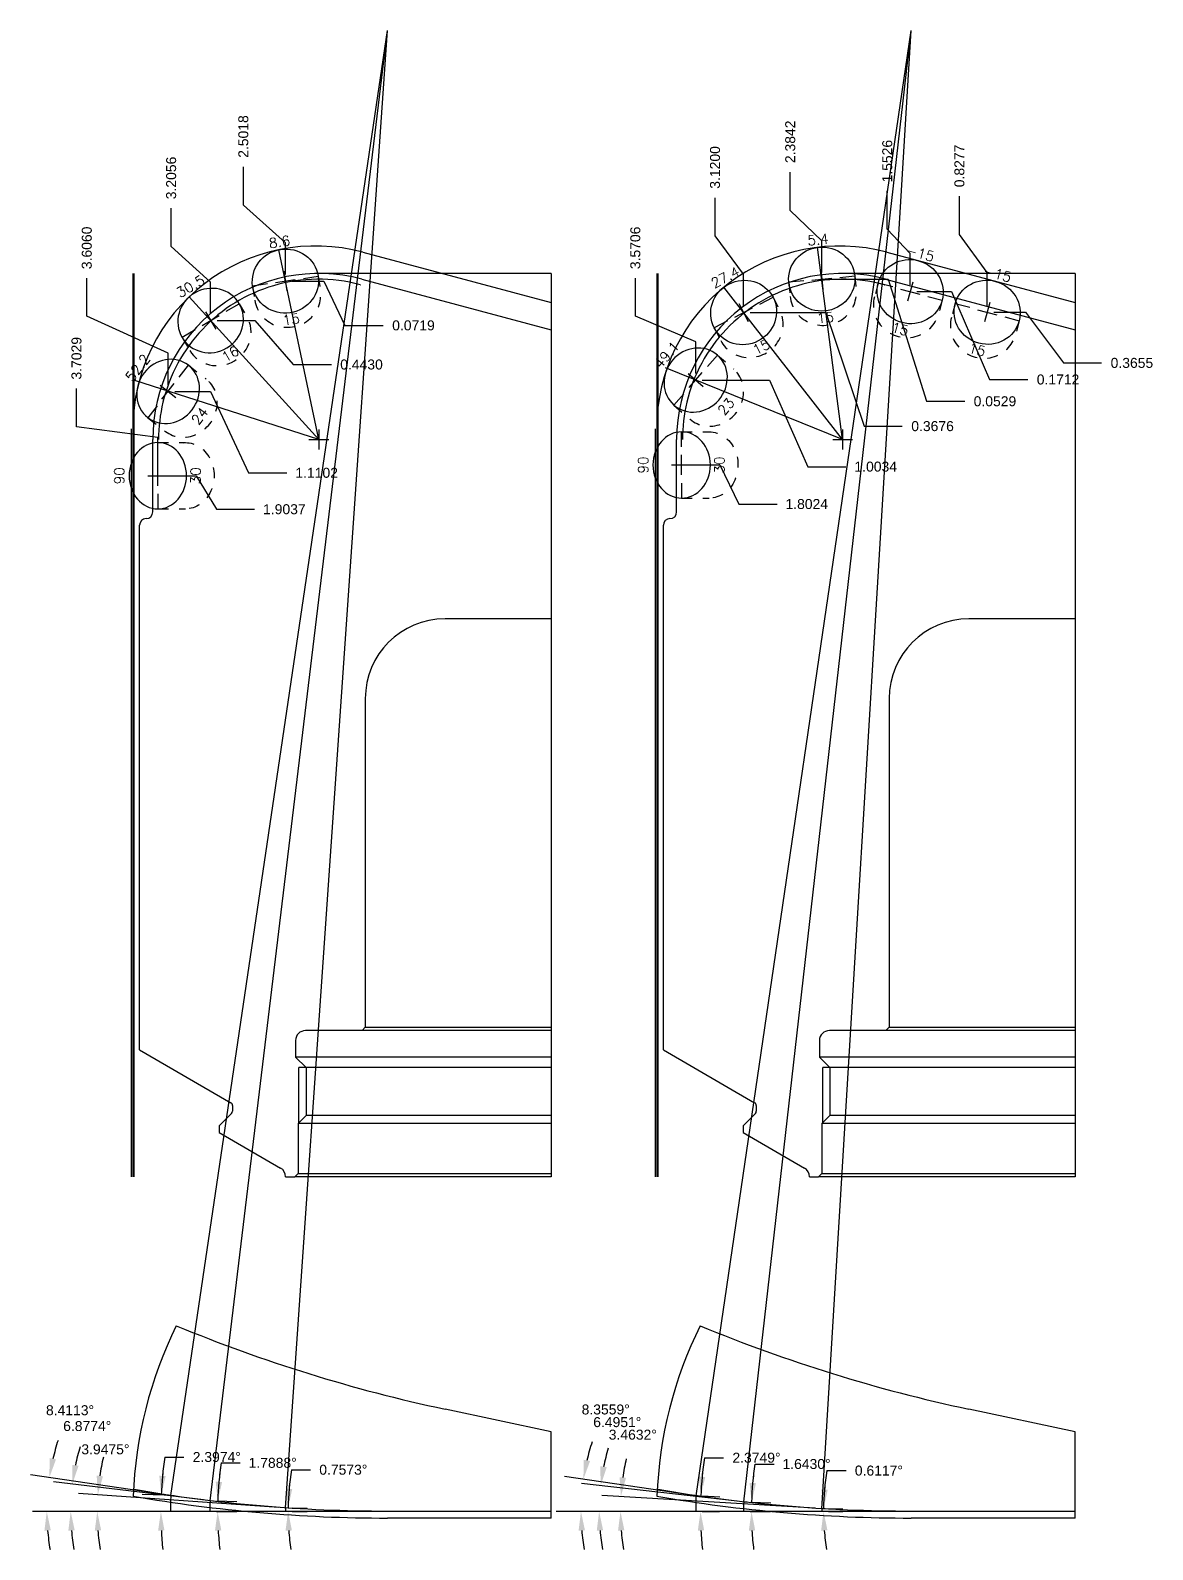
# Model space of a CAD drawing. Header units: inches. Extents: x 104.6 to 170.9, y -36.4 to -12.2.
# Drawn here: x 117.7 to 128.26, y -36.45 to -22.15 of the extents above; entities that cross this region are included whole.
import ezdxf
from ezdxf.enums import TextEntityAlignment as Align

# ---------------------------------------------------------------- set-up
doc = ezdxf.new("R2010")
doc.units = ezdxf.units.IN
doc.header["$MEASUREMENT"] = 0
doc.header["$PDMODE"] = 35
doc.linetypes.add('CENTER2', pattern=[1.125, 0.75, -0.125, 0.125, -0.125])
doc.linetypes.add('HIDDEN2', pattern=[0.1875, 0.125, -0.0625])
doc.layers.get('Defpoints').update_dxf_attribs({"color": 10})
doc.layers.add('Blade_2', color=7, linetype='Continuous', true_color=0xcccc00)
doc.layers.add('Blade_3', color=7, linetype='Continuous', true_color=0x00cc00)
doc.layers.add('CLine', color=5, linetype='CENTER2')
doc.styles.add('RomanS', font='romans')
doc.styles.get("Standard").update_dxf_attribs({"font": 'arial.ttf'})
doc.dimstyles.get("Standard").update_dxf_attribs({"dimtxt": 0.09375, "dimasz": 0.18, "dimexe": 0.18, "dimexo": 0.0625, "dimgap": 0.09, "dimtad": 0, "dimtih": 1, "dimtoh": 1, "dimdec": 4, "dimzin": 0, "dimdsep": 46, "dimtxsty": 'Standard', "dimcen": 0.09, "dimadec": 4, "dimazin": 0, "dimtfac": 1, "dimtdec": 4, "dimtofl": 0, "dimtmove": 0, "dimatfit": 3, "dimfxl": 1, "dimtolj": 1, "dimtzin": 0, "dimarcsym": 0})

# ---------------------------------------------------------------- blocks, each defined once
blk = doc.blocks.new('CMark')
at = {"layer": 'CLine'}
for p, q in [((-0.094, 0), (0.094, 0)), ((0, 0.094), (0, -0.094))]:
    blk.add_line(p, q, dxfattribs=at)
blk = doc.blocks.new('1613@15')
for p, q in [((-0.17, 0), (-0.312, 0)), ((0.171, 0), (0.312, 0))]:
    blk.add_line(p, q)
at = {"color": 8, "linetype": 'HIDDEN2', "ltscale": 0.5}
blk.add_line((-0.312, 0), (-0.312, -0.135), dxfattribs=at)
at = {"color": 8, "linetype": 'HIDDEN2', "ltscale": 0.5, "flags": 128}
blk.add_lwpolyline([(0.312, 0), (0.312, -0.135)], dxfattribs=at)
blk.add_ellipse((0, 0), major_axis=(-0.312, 0), ratio=0.965926, start_param=-3.141592653589793, end_param=3.141592653589793)
at = {"color": 8, "linetype": 'HIDDEN2', "ltscale": 0.5}
blk.add_ellipse((0, -0.135), major_axis=(-0.312, 0), ratio=0.965926, start_param=0, end_param=3.141593, dxfattribs=at)
blk.add_blockref('CMark', (0, 0))
at = {"style": 'RomanS'}
blk.add_text('15', height=0.094, dxfattribs=at).set_placement((0, -0.364), align=Align.MIDDLE_CENTER)
blk.add_attdef('ANG', text='', height=0.094, dxfattribs=at).set_placement((0, 0.298), align=Align.BOTTOM_CENTER)
blk = doc.blocks.new('1613@16')
for p, q in [((-0.17, 0), (-0.312, 0)), ((0.171, 0), (0.312, 0))]:
    blk.add_line(p, q)
at = {"color": 8, "linetype": 'HIDDEN2', "ltscale": 0.5}
blk.add_line((-0.312, 0), (-0.312, -0.143), dxfattribs=at)
at = {"color": 8, "linetype": 'HIDDEN2', "ltscale": 0.5, "flags": 128}
blk.add_lwpolyline([(0.312, 0), (0.312, -0.143)], dxfattribs=at)
at = {"extrusion": (0, 0, -1)}
blk.add_ellipse((0, 0), major_axis=(-0.312, 0), ratio=0.961248, start_param=-3.141592653589793, end_param=3.141592653589793, dxfattribs=at)
at = {"color": 8, "linetype": 'HIDDEN2', "ltscale": 0.5}
blk.add_ellipse((0, -0.143), major_axis=(0.312, 0), ratio=0.953717, start_param=3.141593, end_param=6.283185, dxfattribs=at)
blk.add_blockref('CMark', (0, 0))
at = {"style": 'RomanS'}
blk.add_text('16', height=0.094, dxfattribs=at).set_placement((0, -0.364), align=Align.MIDDLE_CENTER)
blk.add_attdef('ANG', text='', height=0.094, dxfattribs=at).set_placement((0, 0.298), align=Align.BOTTOM_CENTER)
blk = doc.blocks.new('1613@24')
for p, q in [((-0.17, 0), (-0.313, 0)), ((0.171, 0), (0.312, 0))]:
    blk.add_line(p, q)
at = {"color": 8, "linetype": 'HIDDEN2', "ltscale": 0.5}
blk.add_line((-0.313, 0), (-0.313, -0.212), dxfattribs=at)
at = {"color": 8, "linetype": 'HIDDEN2', "ltscale": 0.5, "flags": 128}
blk.add_lwpolyline([(0.312, 0), (0.312, -0.212)], dxfattribs=at)
blk.add_ellipse((0, 0), major_axis=(-0.312, 0), ratio=0.913536, start_param=3.141593, end_param=9.424778)
at = {"color": 8, "linetype": 'HIDDEN2', "ltscale": 0.5}
blk.add_ellipse((0, -0.212), major_axis=(-0.312, 0), ratio=0.910656, start_param=0, end_param=3.141593, dxfattribs=at)
blk.add_blockref('CMark', (0, 0))
at = {"style": 'RomanS'}
blk.add_text('24', height=0.094, dxfattribs=at).set_placement((0, -0.376), align=Align.MIDDLE_CENTER)
blk.add_attdef('ANG', text='', height=0.094, dxfattribs=at).set_placement((0, 0.287), align=Align.BOTTOM_CENTER)
blk = doc.blocks.new('1613@23')
for p, q in [((-0.17, 0), (-0.313, 0)), ((0.171, 0), (0.312, 0))]:
    blk.add_line(p, q)
at = {"color": 8, "linetype": 'HIDDEN2', "ltscale": 0.5}
blk.add_line((-0.313, 0), (-0.313, -0.203), dxfattribs=at)
at = {"color": 8, "linetype": 'HIDDEN2', "ltscale": 0.5, "flags": 128}
blk.add_lwpolyline([(0.312, 0), (0.312, -0.203)], dxfattribs=at)
blk.add_ellipse((0, 0), major_axis=(-0.312, 0), ratio=0.920512, start_param=3.141593, end_param=9.424778)
at = {"color": 8, "linetype": 'HIDDEN2', "ltscale": 0.5}
blk.add_ellipse((0, -0.203), major_axis=(-0.312, 0), ratio=0.920512, start_param=0, end_param=3.141593, dxfattribs=at)
blk.add_blockref('CMark', (0, 0))
at = {"style": 'RomanS'}
blk.add_text('23', height=0.094, dxfattribs=at).set_placement((-0.001, -0.379), align=Align.MIDDLE_CENTER)
blk.add_attdef('ANG', text='', height=0.094, dxfattribs=at).set_placement((0, 0.287), align=Align.BOTTOM_CENTER)
blk = doc.blocks.new('*D207')
at = {"layer": 'Blade_2', "color": 0, "lineweight": -2, "transparency": 16777216}
for p, q in [((119.701, -23.794), (119.701, -23.434)), ((120.097, -24.149), (119.701, -23.794)), ((120.097, -24.446), (120.097, -24.149))]:
    blk.add_line(p, q, dxfattribs=at)
at = {"layer": 'Defpoints', "color": 0, "transparency": 16777216}
for p in [(119.701, -23.434), (122.599, -24.437), (120.097, -24.509)]:
    blk.add_point(p, dxfattribs=at)
at = {"layer": 'Blade_2', "color": 0, "transparency": 16777216, "insert": (119.701, -23.148), "char_height": 0.0938, "attachment_point": 5, "rotation": 90}
blk.add_mtext('\\A1;2.5018', dxfattribs=at)
blk = doc.blocks.new('*D208')
at = {"layer": 'Blade_2', "color": 0, "lineweight": -2, "transparency": 16777216}
for p, q in [((119.022, -24.183), (119.022, -23.823)), ((119.393, -24.52), (119.022, -24.183)), ((119.393, -24.817), (119.393, -24.52))]:
    blk.add_line(p, q, dxfattribs=at)
at = {"layer": 'Defpoints', "color": 0, "transparency": 16777216}
for p in [(119.022, -23.823), (122.599, -24.437), (119.393, -24.88)]:
    blk.add_point(p, dxfattribs=at)
at = {"layer": 'Blade_2', "color": 0, "transparency": 16777216, "insert": (119.022, -23.538), "char_height": 0.0938, "attachment_point": 5, "rotation": 90}
blk.add_mtext('\\A1;3.2056', dxfattribs=at)
blk = doc.blocks.new('*D209')
at = {"layer": 'Blade_2', "color": 0, "lineweight": -2, "transparency": 16777216}
for p, q in [((118.228, -24.84), (118.228, -24.48)), ((118.993, -25.187), (118.228, -24.84)), ((118.993, -25.484), (118.993, -25.187))]:
    blk.add_line(p, q, dxfattribs=at)
at = {"layer": 'Defpoints', "color": 0, "transparency": 16777216}
for p in [(122.599, -24.437), (118.228, -24.48), (118.993, -25.547)]:
    blk.add_point(p, dxfattribs=at)
at = {"layer": 'Blade_2', "color": 0, "transparency": 16777216, "insert": (118.228, -24.196), "char_height": 0.0938, "attachment_point": 5, "rotation": 90}
blk.add_mtext('\\A1;3.6060', dxfattribs=at)
blk = doc.blocks.new('*D210')
at = {"layer": 'Blade_2', "color": 0, "lineweight": -2, "transparency": 16777216}
for p, q in [((120.16, -24.509), (120.457, -24.509)), ((120.457, -24.509), (120.657, -24.926)), ((120.657, -24.926), (121.017, -24.926))]:
    blk.add_line(p, q, dxfattribs=at)
at = {"layer": 'Defpoints', "color": 0, "transparency": 16777216}
for p in [(122.599, -24.437), (120.097, -24.509), (121.017, -24.926)]:
    blk.add_point(p, dxfattribs=at)
at = {"layer": 'Blade_2', "color": 0, "transparency": 16777216, "insert": (121.302, -24.926), "char_height": 0.0938, "attachment_point": 5}
blk.add_mtext('\\A1;0.0719', dxfattribs=at)
blk = doc.blocks.new('*D211')
at = {"layer": 'Blade_2', "color": 0, "lineweight": -2, "transparency": 16777216}
for p, q in [((119.456, -24.88), (119.809, -24.88)), ((119.809, -24.88), (120.169, -25.294)), ((120.169, -25.294), (120.529, -25.294))]:
    blk.add_line(p, q, dxfattribs=at)
at = {"layer": 'Defpoints', "color": 0, "transparency": 16777216}
for p in [(122.599, -24.437), (119.393, -24.88), (120.529, -25.294)]:
    blk.add_point(p, dxfattribs=at)
at = {"layer": 'Blade_2', "color": 0, "transparency": 16777216, "insert": (120.813, -25.294), "char_height": 0.0938, "attachment_point": 5}
blk.add_mtext('\\A1;0.4430', dxfattribs=at)
blk = doc.blocks.new('*D212')
at = {"layer": 'Blade_2', "color": 0, "lineweight": -2, "transparency": 16777216}
for p, q in [((119.055, -25.547), (119.391, -25.547)), ((119.391, -25.547), (119.751, -26.313)), ((119.751, -26.313), (120.111, -26.313))]:
    blk.add_line(p, q, dxfattribs=at)
at = {"layer": 'Defpoints', "color": 0, "transparency": 16777216}
for p in [(122.599, -24.437), (118.993, -25.547), (120.111, -26.313)]:
    blk.add_point(p, dxfattribs=at)
at = {"layer": 'Blade_2', "color": 0, "transparency": 16777216, "insert": (120.391, -26.313), "char_height": 0.0938, "attachment_point": 5}
blk.add_mtext('\\A1;1.1102', dxfattribs=at)
blk = doc.blocks.new('*D213')
at = {"layer": 'Blade_3', "color": 0, "lineweight": -2, "transparency": 16777216}
for p, q in [((126.44, -24.069), (126.44, -23.709)), ((126.701, -24.429), (126.44, -24.069)), ((126.701, -24.74), (126.701, -24.429))]:
    blk.add_line(p, q, dxfattribs=at)
at = {"layer": 'Defpoints', "color": 0, "transparency": 16777216}
for p in [(126.44, -23.709), (127.528, -24.437), (126.701, -24.802)]:
    blk.add_point(p, dxfattribs=at)
at = {"layer": 'Blade_3', "color": 0, "transparency": 16777216, "insert": (126.44, -23.425), "char_height": 0.0938, "attachment_point": 5, "rotation": 90}
blk.add_mtext('\\A1;0.8277', dxfattribs=at)
blk = doc.blocks.new('*D214')
at = {"layer": 'Blade_3', "color": 0, "lineweight": -2, "transparency": 16777216}
for p, q in [((125.761, -24.02), (125.761, -23.66)), ((125.976, -24.248), (125.761, -24.02)), ((125.976, -24.545), (125.976, -24.248))]:
    blk.add_line(p, q, dxfattribs=at)
at = {"layer": 'Defpoints', "color": 0, "transparency": 16777216}
for p in [(125.761, -23.66), (127.528, -24.437), (125.976, -24.608)]:
    blk.add_point(p, dxfattribs=at)
at = {"layer": 'Blade_3', "color": 0, "transparency": 16777216, "insert": (125.761, -23.38), "char_height": 0.0938, "attachment_point": 5, "rotation": 90}
blk.add_mtext('\\A1;1.5526', dxfattribs=at)
blk = doc.blocks.new('*D215')
at = {"layer": 'Blade_3', "color": 0, "lineweight": -2, "transparency": 16777216}
for p, q in [((124.848, -23.843), (124.848, -23.483)), ((125.144, -24.13), (124.848, -23.843)), ((125.144, -24.427), (125.144, -24.13))]:
    blk.add_line(p, q, dxfattribs=at)
at = {"layer": 'Defpoints', "color": 0, "transparency": 16777216}
for p in [(124.848, -23.483), (127.528, -24.437), (125.144, -24.49)]:
    blk.add_point(p, dxfattribs=at)
at = {"layer": 'Blade_3', "color": 0, "transparency": 16777216, "insert": (124.848, -23.198), "char_height": 0.0938, "attachment_point": 5, "rotation": 90}
blk.add_mtext('\\A1;2.3842', dxfattribs=at)
blk = doc.blocks.new('*D216')
at = {"layer": 'Blade_3', "color": 0, "lineweight": -2, "transparency": 16777216}
for p, q in [((124.14, -24.084), (124.14, -23.724)), ((124.408, -24.444), (124.14, -24.084)), ((124.408, -24.742), (124.408, -24.444))]:
    blk.add_line(p, q, dxfattribs=at)
at = {"layer": 'Defpoints', "color": 0, "transparency": 16777216}
for p in [(124.14, -23.724), (127.528, -24.437), (124.408, -24.804)]:
    blk.add_point(p, dxfattribs=at)
at = {"layer": 'Blade_3', "color": 0, "transparency": 16777216, "insert": (124.14, -23.439), "char_height": 0.0938, "attachment_point": 5, "rotation": 90}
blk.add_mtext('\\A1;3.1200', dxfattribs=at)
blk = doc.blocks.new('*D217')
at = {"layer": 'Blade_3', "color": 0, "lineweight": -2, "transparency": 16777216}
for p, q in [((123.39, -24.84), (123.39, -24.48)), ((123.958, -25.08), (123.39, -24.84)), ((123.958, -25.378), (123.958, -25.08))]:
    blk.add_line(p, q, dxfattribs=at)
at = {"layer": 'Defpoints', "color": 0, "transparency": 16777216}
for p in [(127.528, -24.437), (123.39, -24.48), (123.958, -25.44)]:
    blk.add_point(p, dxfattribs=at)
at = {"layer": 'Blade_3', "color": 0, "transparency": 16777216, "insert": (123.39, -24.196), "char_height": 0.0938, "attachment_point": 5, "rotation": 90}
blk.add_mtext('\\A1;3.5706', dxfattribs=at)
blk = doc.blocks.new('*D218')
at = {"layer": 'Blade_3', "color": 0, "lineweight": -2, "transparency": 16777216}
for p, q in [((126.763, -24.802), (127.061, -24.802)), ((127.061, -24.802), (127.418, -25.279)), ((127.418, -25.279), (127.778, -25.279))]:
    blk.add_line(p, q, dxfattribs=at)
at = {"layer": 'Defpoints', "color": 0, "transparency": 16777216}
for p in [(127.528, -24.437), (126.701, -24.802), (127.778, -25.279)]:
    blk.add_point(p, dxfattribs=at)
at = {"layer": 'Blade_3', "color": 0, "transparency": 16777216, "insert": (128.063, -25.279), "char_height": 0.0938, "attachment_point": 5}
blk.add_mtext('\\A1;0.3655', dxfattribs=at)
blk = doc.blocks.new('*D219')
at = {"layer": 'Blade_3', "color": 0, "lineweight": -2, "transparency": 16777216}
for p, q in [((126.038, -24.608), (126.364, -24.608)), ((126.364, -24.608), (126.724, -25.435)), ((126.724, -25.435), (127.084, -25.435))]:
    blk.add_line(p, q, dxfattribs=at)
at = {"layer": 'Defpoints', "color": 0, "transparency": 16777216}
for p in [(127.528, -24.437), (125.976, -24.608), (127.084, -25.435)]:
    blk.add_point(p, dxfattribs=at)
at = {"layer": 'Blade_3', "color": 0, "transparency": 16777216, "insert": (127.368, -25.435), "char_height": 0.0938, "attachment_point": 5}
blk.add_mtext('\\A1;0.1712', dxfattribs=at)
blk = doc.blocks.new('*D220')
at = {"layer": 'Blade_3', "color": 0, "lineweight": -2, "transparency": 16777216}
for p, q in [((125.207, -24.49), (125.77, -24.49)), ((125.77, -24.49), (126.13, -25.64)), ((126.13, -25.64), (126.49, -25.64))]:
    blk.add_line(p, q, dxfattribs=at)
at = {"layer": 'Defpoints', "color": 0, "transparency": 16777216}
for p in [(127.528, -24.437), (125.144, -24.49), (126.49, -25.64)]:
    blk.add_point(p, dxfattribs=at)
at = {"layer": 'Blade_3', "color": 0, "transparency": 16777216, "insert": (126.774, -25.64), "char_height": 0.0938, "attachment_point": 5}
blk.add_mtext('\\A1;0.0529', dxfattribs=at)
blk = doc.blocks.new('*D221')
at = {"layer": 'Blade_3', "color": 0, "lineweight": -2, "transparency": 16777216}
for p, q in [((124.471, -24.804), (125.182, -24.804)), ((125.182, -24.804), (125.542, -25.874)), ((125.542, -25.874), (125.902, -25.874))]:
    blk.add_line(p, q, dxfattribs=at)
at = {"layer": 'Defpoints', "color": 0, "transparency": 16777216}
for p in [(127.528, -24.437), (124.408, -24.804), (125.902, -25.874)]:
    blk.add_point(p, dxfattribs=at)
at = {"layer": 'Blade_3', "color": 0, "transparency": 16777216, "insert": (126.187, -25.874), "char_height": 0.0938, "attachment_point": 5}
blk.add_mtext('\\A1;0.3676', dxfattribs=at)
blk = doc.blocks.new('*D222')
at = {"layer": 'Blade_3', "color": 0, "lineweight": -2, "transparency": 16777216}
for p, q in [((124.02, -25.44), (124.652, -25.44)), ((124.652, -25.44), (125.012, -26.255)), ((125.012, -26.255), (125.372, -26.255))]:
    blk.add_line(p, q, dxfattribs=at)
at = {"layer": 'Defpoints', "color": 0, "transparency": 16777216}
for p in [(127.528, -24.437), (123.958, -25.44), (125.372, -26.255)]:
    blk.add_point(p, dxfattribs=at)
at = {"layer": 'Blade_3', "color": 0, "transparency": 16777216, "insert": (125.652, -26.255), "char_height": 0.0938, "attachment_point": 5}
blk.add_mtext('\\A1;1.0034', dxfattribs=at)
blk = doc.blocks.new('*D251')
at = {"layer": 'Blade_2', "color": 0, "lineweight": -2, "transparency": 16777216}
blk.add_line((120.035, -36.049), (118.151, -35.919), dxfattribs=at)
for start, end in [(166.8855, 171.469), (184.5835, 189.1669)]:
    blk.add_arc((120.576, -36.087), 2.251, start, end, dxfattribs=at)
at = {"layer": 'Blade_2', "color": 0, "transparency": 16777216}
for points in [[(118.38, -35.756), (118.321, -35.75), (118.331, -35.932)], [(118.303, -36.268), (118.363, -36.265), (118.326, -36.087)]]:
    blk.add_solid(points, dxfattribs=at)
at = {"layer": 'Defpoints', "color": 0, "transparency": 16777216}
for p in [(117.716, -36.087), (118.326, -36.035), (120.097, -36.054), (120.128, -36.056), (121.057, -36.087)]:
    blk.add_point(p, dxfattribs=at)
at = {"layer": 'Blade_2', "color": 0, "transparency": 16777216, "insert": (118.403, -35.503), "char_height": 0.09375, "attachment_point": 5}
blk.add_mtext('\\A1;3.9475°', dxfattribs=at)
blk = doc.blocks.new('*D252')
at = {"layer": 'Blade_2', "color": 0, "lineweight": -2, "transparency": 16777216}
blk.add_line((119.326, -35.979), (117.913, -35.809), dxfattribs=at)
for start, end in [(163.4952, 168.3089), (184.8137, 189.6273)]:
    blk.add_arc((120.219, -36.087), 2.143, start, end, dxfattribs=at)
at = {"layer": 'Blade_2', "color": 0, "transparency": 16777216}
for points in [[(118.15, -35.657), (118.091, -35.648), (118.092, -35.83)], [(118.054, -36.268), (118.114, -36.265), (118.076, -36.087)]]:
    blk.add_solid(points, dxfattribs=at)
at = {"layer": 'Defpoints', "color": 0, "transparency": 16777216}
for p in [(118.078, -36.001), (119.388, -35.986), (119.419, -35.99), (117.716, -36.087), (121.057, -36.087)]:
    blk.add_point(p, dxfattribs=at)
at = {"layer": 'Blade_2', "color": 0, "transparency": 16777216, "insert": (118.232, -35.284), "char_height": 0.09375, "attachment_point": 5}
blk.add_mtext('\\A1;6.8774°', dxfattribs=at)
blk = doc.blocks.new('*D253')
at = {"layer": 'Blade_2', "color": 0, "lineweight": -2, "transparency": 16777216}
blk.add_line((118.956, -35.928), (117.697, -35.741), dxfattribs=at)
for start, end in [(162.126, 166.8573), (184.7314, 189.4628)]:
    blk.add_arc((120.032, -36.087), 2.18, start, end, dxfattribs=at)
at = {"layer": 'Blade_2', "color": 0, "transparency": 16777216}
for points in [[(117.938, -35.597), (117.879, -35.585), (117.875, -35.768)], [(117.829, -36.268), (117.889, -36.265), (117.851, -36.087)]]:
    blk.add_solid(points, dxfattribs=at)
at = {"layer": 'Defpoints', "color": 0, "transparency": 16777216}
for p in [(117.854, -35.98), (119.018, -35.937), (119.049, -35.941), (117.716, -36.087), (121.057, -36.087)]:
    blk.add_point(p, dxfattribs=at)
at = {"layer": 'Blade_2', "color": 0, "transparency": 16777216, "insert": (118.07, -35.135), "char_height": 0.09375, "attachment_point": 5}
blk.add_mtext('\\A1;8.4113°', dxfattribs=at)
blk = doc.blocks.new('*D254')
at = {"layer": 'Blade_2', "color": 0, "lineweight": -2, "transparency": 16777216}
for p, q in [((120.153, -35.695), (120.333, -35.695)), ((120.16, -36.054), (120.302, -36.056)), ((120.16, -36.087), (120.302, -36.087))]:
    blk.add_line(p, q, dxfattribs=at)
for start, end in [(170.9081, 179.2427), (170.9136, 175.0782), (184.1645, 188.3291)]:
    blk.add_arc((122.599, -36.087), 2.477, start, end, dxfattribs=at)
at = {"layer": 'Blade_2', "color": 0, "transparency": 16777216}
for points in [[(120.161, -35.876), (120.101, -35.873), (120.122, -36.054)], [(120.098, -36.268), (120.158, -36.266), (120.122, -36.087)]]:
    blk.add_solid(points, dxfattribs=at)
at = {"layer": 'Defpoints', "color": 0, "transparency": 16777216}
for p in [(120.097, -36.054), (120.097, -36.087), (120.122, -36.076), (122.599, -36.087)]:
    blk.add_point(p, dxfattribs=at)
at = {"layer": 'Blade_2', "color": 0, "transparency": 16777216, "insert": (120.642, -35.695), "char_height": 0.09375, "attachment_point": 5}
blk.add_mtext('\\A1;0.7573°', dxfattribs=at)
blk = doc.blocks.new('*D255')
at = {"layer": 'Blade_2', "color": 0, "lineweight": -2, "transparency": 16777216}
for p, q in [((119.492, -35.63), (119.672, -35.63)), ((119.45, -35.988), (119.64, -35.994)), ((119.449, -36.087), (119.639, -36.087))]:
    blk.add_line(p, q, dxfattribs=at)
for start, end in [(171.6383, 178.2112), (171.641, 174.9261), (183.2851, 186.5701)]:
    blk.add_arc((122.599, -36.087), 3.14, start, end, dxfattribs=at)
at = {"layer": 'Blade_2', "color": 0, "transparency": 16777216}
for points in [[(119.501, -35.811), (119.441, -35.807), (119.46, -35.989)], [(119.434, -36.268), (119.494, -36.266), (119.459, -36.087)]]:
    blk.add_solid(points, dxfattribs=at)
at = {"layer": 'Defpoints', "color": 0, "transparency": 16777216}
for p in [(119.388, -35.986), (119.386, -36.087), (119.459, -36.054), (122.599, -36.087)]:
    blk.add_point(p, dxfattribs=at)
at = {"layer": 'Blade_2', "color": 0, "transparency": 16777216, "insert": (119.977, -35.63), "char_height": 0.09375, "attachment_point": 5}
blk.add_mtext('\\A1;1.7888°', dxfattribs=at)
blk = doc.blocks.new('*D256')
at = {"layer": 'Blade_2', "color": 0, "lineweight": -2, "transparency": 16777216}
for p, q in [((118.961, -35.575), (119.141, -35.575)), ((118.956, -35.934), (118.748, -35.926)), ((118.952, -36.087), (118.745, -36.087))]:
    blk.add_line(p, q, dxfattribs=at)
for start, end in [(171.9861, 177.6026), (171.9878, 174.7952), (182.8074, 185.6148)]:
    blk.add_arc((122.599, -36.087), 3.674, start, end, dxfattribs=at)
at = {"layer": 'Blade_2', "color": 0, "transparency": 16777216}
for points in [[(118.97, -35.755), (118.91, -35.751), (118.928, -35.933)], [(118.899, -36.267), (118.959, -36.266), (118.925, -36.087)]]:
    blk.add_solid(points, dxfattribs=at)
at = {"layer": 'Defpoints', "color": 0, "transparency": 16777216}
for p in [(119.018, -35.937), (118.925, -36.035), (119.015, -36.087), (122.599, -36.087)]:
    blk.add_point(p, dxfattribs=at)
at = {"layer": 'Blade_2', "color": 0, "transparency": 16777216, "insert": (119.451, -35.575), "char_height": 0.09375, "attachment_point": 5}
blk.add_mtext('\\A1;2.3974°', dxfattribs=at)
blk = doc.blocks.new('*D257')
at = {"layer": 'Blade_3', "color": 0, "lineweight": -2, "transparency": 16777216}
for p, q in [((125.193, -35.703), (125.373, -35.703)), ((125.207, -36.062), (125.342, -36.063)), ((125.207, -36.087), (125.341, -36.087))]:
    blk.add_line(p, q, dxfattribs=at)
for start, end in [(170.6655, 179.3883), (170.6718, 175.0301), (184.3583, 188.7165)]:
    blk.add_arc((127.528, -36.087), 2.367, start, end, dxfattribs=at)
at = {"layer": 'Blade_3', "color": 0, "transparency": 16777216}
for points in [[(125.2, -35.883), (125.14, -35.88), (125.162, -36.061)], [(125.138, -36.268), (125.198, -36.265), (125.161, -36.087)]]:
    blk.add_solid(points, dxfattribs=at)
at = {"layer": 'Defpoints', "color": 0, "transparency": 16777216}
for p in [(125.144, -36.061), (125.144, -36.087), (125.162, -36.078), (127.528, -36.087)]:
    blk.add_point(p, dxfattribs=at)
at = {"layer": 'Blade_3', "color": 0, "transparency": 16777216, "insert": (125.682, -35.703), "char_height": 0.09375, "attachment_point": 5}
blk.add_mtext('\\A1;0.6117°', dxfattribs=at)
blk = doc.blocks.new('*D258')
at = {"layer": 'Blade_3', "color": 0, "lineweight": -2, "transparency": 16777216}
for p, q in [((124.516, -35.641), (124.696, -35.641)), ((124.472, -35.999), (124.664, -36.005)), ((124.471, -36.087), (124.663, -36.087))]:
    blk.add_line(p, q, dxfattribs=at)
for start, end in [(171.5804, 178.357), (171.5834, 174.9702), (183.3868, 186.7736)]:
    blk.add_arc((127.528, -36.087), 3.046, start, end, dxfattribs=at)
at = {"layer": 'Blade_3', "color": 0, "transparency": 16777216}
for points in [[(124.525, -35.821), (124.465, -35.818), (124.484, -35.999)], [(124.458, -36.268), (124.518, -36.266), (124.483, -36.087)]]:
    blk.add_solid(points, dxfattribs=at)
at = {"layer": 'Defpoints', "color": 0, "transparency": 16777216}
for p in [(124.41, -35.997), (124.408, -36.087), (124.483, -36.058), (127.528, -36.087)]:
    blk.add_point(p, dxfattribs=at)
at = {"layer": 'Blade_3', "color": 0, "transparency": 16777216, "insert": (125.001, -35.641), "char_height": 0.09375, "attachment_point": 5}
blk.add_mtext('\\A1;1.6430°', dxfattribs=at)
blk = doc.blocks.new('*D259')
at = {"layer": 'Blade_3', "color": 0, "lineweight": -2, "transparency": 16777216}
for p, q in [((124.04, -35.582), (124.22, -35.582)), ((124.023, -35.941), (124.186, -35.948)), ((124.02, -36.087), (124.183, -36.087))]:
    blk.add_line(p, q, dxfattribs=at)
for start, end in [(171.7713, 177.6251), (171.7733, 174.6992), (182.9259, 185.8519)]:
    blk.add_arc((127.528, -36.087), 3.525, start, end, dxfattribs=at)
at = {"layer": 'Blade_3', "color": 0, "transparency": 16777216}
for points in [[(124.048, -35.763), (123.988, -35.759), (124.006, -35.941)], [(123.978, -36.267), (124.038, -36.266), (124.003, -36.087)]]:
    blk.add_solid(points, dxfattribs=at)
at = {"layer": 'Defpoints', "color": 0, "transparency": 16777216}
for p in [(123.961, -35.939), (123.958, -36.087), (124.004, -36.038), (127.528, -36.087)]:
    blk.add_point(p, dxfattribs=at)
at = {"layer": 'Blade_3', "color": 0, "transparency": 16777216, "insert": (124.53, -35.582), "char_height": 0.09375, "attachment_point": 5}
blk.add_mtext('\\A1;2.3749°', dxfattribs=at)
blk = doc.blocks.new('*D260')
at = {"layer": 'Blade_3', "color": 0, "lineweight": -2, "transparency": 16777216}
blk.add_line((125.082, -36.057), (123.075, -35.936), dxfattribs=at)
for start, end in [(167.6237, 172.0802), (184.4566, 188.9131)]:
    blk.add_arc((125.565, -36.087), 2.315, start, end, dxfattribs=at)
at = {"layer": 'Blade_3', "color": 0, "transparency": 16777216}
for points in [[(123.302, -35.771), (123.242, -35.765), (123.254, -35.947)], [(123.227, -36.268), (123.287, -36.265), (123.25, -36.087)]]:
    blk.add_solid(points, dxfattribs=at)
at = {"layer": 'Defpoints', "color": 0, "transparency": 16777216}
for p in [(122.645, -36.087), (123.251, -36.04), (125.144, -36.061), (125.176, -36.063), (125.986, -36.087)]:
    blk.add_point(p, dxfattribs=at)
at = {"layer": 'Blade_3', "color": 0, "transparency": 16777216, "insert": (123.366, -35.365), "char_height": 0.09375, "attachment_point": 5}
blk.add_mtext('\\A1;3.4632°', dxfattribs=at)
blk = doc.blocks.new('*D261')
at = {"layer": 'Blade_3', "color": 0, "lineweight": -2, "transparency": 16777216}
blk.add_line((124.348, -35.99), (122.884, -35.824), dxfattribs=at)
for start, end in [(163.8911, 168.698), (184.8069, 189.6138)]:
    blk.add_arc((125.196, -36.087), 2.146, start, end, dxfattribs=at)
at = {"layer": 'Blade_3', "color": 0, "transparency": 16777216}
for points in [[(123.121, -35.671), (123.061, -35.661), (123.063, -35.844)], [(123.027, -36.268), (123.087, -36.265), (123.049, -36.087)]]:
    blk.add_solid(points, dxfattribs=at)
at = {"layer": 'Defpoints', "color": 0, "transparency": 16777216}
for p in [(123.051, -36.006), (124.41, -35.997), (124.441, -36.001), (122.645, -36.087), (125.986, -36.087)]:
    blk.add_point(p, dxfattribs=at)
at = {"layer": 'Blade_3', "color": 0, "transparency": 16777216, "insert": (123.22, -35.247), "char_height": 0.09375, "attachment_point": 5}
blk.add_mtext('\\A1;6.4951°', dxfattribs=at)
blk = doc.blocks.new('*D262')
at = {"layer": 'Blade_3', "color": 0, "lineweight": -2, "transparency": 16777216}
blk.add_line((123.899, -35.93), (122.722, -35.757), dxfattribs=at)
for start, end in [(161.7712, 166.7076), (184.9364, 189.8728)]:
    blk.add_arc((124.968, -36.087), 2.09, start, end, dxfattribs=at)
at = {"layer": 'Blade_3', "color": 0, "transparency": 16777216}
for points in [[(122.964, -35.612), (122.905, -35.601), (122.901, -35.783)], [(122.856, -36.268), (122.916, -36.265), (122.878, -36.087)]]:
    blk.add_solid(points, dxfattribs=at)
at = {"layer": 'Defpoints', "color": 0, "transparency": 16777216}
for p in [(122.881, -35.985), (123.961, -35.939), (123.992, -35.943), (122.645, -36.087), (125.986, -36.087)]:
    blk.add_point(p, dxfattribs=at)
at = {"layer": 'Blade_3', "color": 0, "transparency": 16777216, "insert": (123.111, -35.128), "char_height": 0.09375, "attachment_point": 5}
blk.add_mtext('\\A1;8.3559°', dxfattribs=at)
blk = doc.blocks.new('*D300')
at = {"layer": 'Blade_3', "color": 0, "lineweight": -2, "transparency": 16777216}
for p, q in [((123.888, -26.239), (124.186, -26.239)), ((124.186, -26.239), (124.363, -26.607)), ((124.363, -26.607), (124.723, -26.607))]:
    blk.add_line(p, q, dxfattribs=at)
at = {"layer": 'Defpoints', "color": 0, "transparency": 16777216}
for p in [(127.528, -24.437), (123.826, -26.239), (124.723, -26.607)]:
    blk.add_point(p, dxfattribs=at)
at = {"layer": 'Blade_3', "color": 0, "transparency": 16777216, "insert": (125.003, -26.607), "char_height": 0.0938, "attachment_point": 5}
blk.add_mtext('\\A1;1.8024', dxfattribs=at)
blk = doc.blocks.new('1613@30')
for p, q in [((-0.17, 0), (-0.312, 0)), ((0.171, 0), (0.312, 0))]:
    blk.add_line(p, q)
at = {"color": 8, "linetype": 'HIDDEN2', "ltscale": 0.5}
blk.add_line((-0.312, 0), (-0.312, -0.26), dxfattribs=at)
at = {"color": 8, "linetype": 'HIDDEN2', "ltscale": 0.5, "flags": 128}
blk.add_lwpolyline([(0.312, 0), (0.312, -0.26)], dxfattribs=at)
at = {"extrusion": (0, 0, -1)}
blk.add_ellipse((0, 0), major_axis=(-0.312, 0), ratio=0.866025, start_param=-3.141592653589793, end_param=3.141592653589793, dxfattribs=at)
at = {"color": 8, "linetype": 'HIDDEN2', "ltscale": 0.5, "extrusion": (0, 0, -1)}
blk.add_ellipse((0, -0.26), major_axis=(-0.312, 0), ratio=0.866025, start_param=3.068877, end_param=6.355901, dxfattribs=at)
blk.add_blockref('CMark', (0, 0))
at = {"style": 'RomanS'}
blk.add_text('30', height=0.094, dxfattribs=at).set_placement((0, -0.356), align=Align.MIDDLE_CENTER)
blk.add_attdef('ANG', text='', height=0.094, dxfattribs=at).set_placement((0, 0.287), align=Align.BOTTOM_CENTER)
blk = doc.blocks.new('*D306')
at = {"layer": 'Blade_2', "color": 0, "lineweight": -2, "transparency": 16777216}
for p, q in [((118.958, -26.34), (119.256, -26.34)), ((119.256, -26.34), (119.447, -26.656)), ((119.447, -26.656), (119.807, -26.656))]:
    blk.add_line(p, q, dxfattribs=at)
at = {"layer": 'Defpoints', "color": 0, "transparency": 16777216}
for p in [(122.599, -24.437), (118.896, -26.34), (119.807, -26.656)]:
    blk.add_point(p, dxfattribs=at)
at = {"layer": 'Blade_2', "color": 0, "transparency": 16777216, "insert": (120.087, -26.656), "char_height": 0.0938, "attachment_point": 5}
blk.add_mtext('\\A1;1.9037', dxfattribs=at)
blk = doc.blocks.new('*D307')
at = {"layer": 'Blade_2', "color": 0, "lineweight": -2, "transparency": 16777216}
for p, q in [((118.131, -25.88), (118.131, -25.52)), ((118.896, -25.98), (118.131, -25.88)), ((118.896, -26.278), (118.896, -25.98))]:
    blk.add_line(p, q, dxfattribs=at)
at = {"layer": 'Defpoints', "color": 0, "transparency": 16777216}
for p in [(122.599, -24.437), (118.131, -25.52), (118.896, -26.34)]:
    blk.add_point(p, dxfattribs=at)
at = {"layer": 'Blade_2', "color": 0, "transparency": 16777216, "insert": (118.131, -25.235), "char_height": 0.0938, "attachment_point": 5, "rotation": 90}
blk.add_mtext('\\A1;3.7029', dxfattribs=at)

msp = doc.modelspace()

# ---------------------------------------------------------------- linework, layer by layer
at = {"color": 5}
for p, q in [((120.8265, -24.23652), (122.59883, -24.71142)), ((125.7561, -24.23652), (127.52843, -24.71142)), ((118.64533, -25.89792), (118.64533, -32.93668)), ((118.66133, -25.89792), (118.66133, -32.93668)), ((123.57493, -25.89792), (123.57493, -32.93668)), ((123.59093, -25.89792), (123.59093, -32.93668))]:
    msp.add_line(p, q, dxfattribs=at)
for p, q in [((118.66133, -24.43668), (118.66133, -32.93668)), ((118.67133, -24.43668), (118.67133, -32.93668)), ((122.59883, -24.43668), (120.41133, -24.43668)), ((122.59883, -24.43668), (122.59883, -32.93668)), ((123.59093, -24.43668), (123.59093, -32.93668)), ((123.60093, -24.43668), (123.60093, -32.93668)), ((127.52843, -24.43668), (125.34093, -24.43668)), ((127.52843, -24.43668), (127.52843, -32.93668)), ((120.81573, -24.48992), (122.59883, -24.9677)), ((125.74533, -24.48992), (127.52843, -24.9677)), ((118.84883, -26.6815), (118.84883, -25.99918)), ((123.77843, -26.6815), (123.77843, -25.99918)), ((118.72383, -31.744), (118.72383, -26.8065)), ((123.65343, -31.744), (123.65343, -26.8065)), ((122.59883, -27.68668), (121.59883, -27.68668)), ((127.52843, -27.68668), (126.52843, -27.68668)), ((120.84883, -28.43668), (120.84883, -31.53043)), ((125.77843, -28.43668), (125.77843, -31.53043)), ((120.81758, -31.56168), (120.28633, -31.56168)), ((120.84883, -31.53043), (120.81758, -31.56168)), ((122.59883, -31.56168), (120.81758, -31.56168)), ((120.84883, -31.53043), (122.59883, -31.53043)), ((125.74718, -31.56168), (125.21593, -31.56168)), ((125.77843, -31.53043), (125.74718, -31.56168)), ((127.52843, -31.56168), (125.74718, -31.56168)), ((125.77843, -31.53043), (127.52843, -31.53043)), ((120.19258, -31.65543), (120.19258, -31.81168)), ((125.12218, -31.65543), (125.12218, -31.81168)), ((118.72383, -31.744), (119.5832, -32.24016)), ((122.59883, -31.81168), (120.19258, -31.81168)), ((120.19258, -31.81168), (120.29148, -31.91058)), ((123.65343, -31.744), (124.5128, -32.24016)), ((127.52843, -31.81168), (125.12218, -31.81168)), ((125.12218, -31.81168), (125.22108, -31.91058)), ((120.29148, -31.91058), (120.22383, -31.91058)), ((120.22383, -32.42848), (120.22383, -31.91058)), ((122.59883, -31.91058), (120.29148, -31.91058)), ((120.29148, -31.91058), (120.29148, -32.36083)), ((125.22108, -31.91058), (125.15343, -31.91058)), ((125.15343, -32.42848), (125.15343, -31.91058)), ((127.52843, -31.91058), (125.22108, -31.91058)), ((125.22108, -31.91058), (125.22108, -32.36083)), ((119.59883, -32.26722), (119.59883, -32.32127)), ((124.52843, -32.26722), (124.52843, -32.32127)), ((119.58967, -32.34336), (119.47383, -32.45921)), ((120.29148, -32.36083), (120.21563, -32.43668)), ((122.59883, -32.43668), (120.21563, -32.43668)), ((120.21563, -32.43668), (120.21563, -32.90543)), ((122.59883, -32.36083), (120.29148, -32.36083)), ((124.51928, -32.34336), (124.40343, -32.45921)), ((125.22108, -32.36083), (125.14523, -32.43668)), ((127.52843, -32.43668), (125.14523, -32.43668)), ((125.14523, -32.43668), (125.14523, -32.90543)), ((127.52843, -32.36083), (125.22108, -32.36083)), ((119.47383, -32.45921), (119.47383, -32.52171)), ((119.47383, -32.52171), (120.05195, -32.85549)), ((124.40343, -32.45921), (124.40343, -32.52171)), ((124.40343, -32.52171), (124.98155, -32.85549)), ((120.09883, -32.93668), (120.18438, -32.93668)), ((120.21563, -32.90543), (120.18438, -32.93668)), ((122.59883, -32.93668), (120.18438, -32.93668)), ((120.21563, -32.90543), (122.59883, -32.90543)), ((125.02843, -32.93668), (125.11398, -32.93668)), ((125.14523, -32.90543), (125.11398, -32.93668)), ((127.52843, -32.93668), (125.11398, -32.93668)), ((125.14523, -32.90543), (127.52843, -32.90543)), ((122.59883, -35.33672), (121.59883, -35.12416)), ((127.52843, -35.33672), (126.52843, -35.12416)), ((122.59883, -36.08672), (122.59883, -35.33672)), ((127.52843, -36.08672), (127.52843, -35.33672)), ((122.59883, -36.14922), (121.05673, -36.14922)), ((122.59883, -36.14922), (122.59883, -36.08672)), ((127.52843, -36.14922), (125.98633, -36.14922)), ((127.52843, -36.14922), (127.52843, -36.08672))]:
    msp.add_line(p, q)
at = {"color": 1}
for p, q in [((120.80168, -24.54237), (120.80458, -24.54315)), ((125.73128, -24.54237), (125.73418, -24.54315)), ((121.05673, -36.08672), (117.71569, -36.08672)), ((125.98633, -36.08672), (122.64529, -36.08672))]:
    msp.add_line(p, q, dxfattribs=at)
for points in [[(122.59883, -36.08672), (121.05673, -36.08672, -0.04296551), (118.67462, -35.88164)], [(127.52843, -36.08672), (125.98633, -36.08672, -0.04296551), (123.60423, -35.88164)]]:
    msp.add_lwpolyline(points, format="xyb")
at = {"color": 5}
for centre in [(120.38133, -25.89792), (125.31093, -25.89792)]:
    msp.add_arc(centre, 1.72, 75, 180, dxfattribs=at)
for centre, radius, start, end in [((120.41133, -25.99918), 1.5625, 75, 180), ((125.34093, -25.99918), 1.5625, 75, 180), ((118.78633, -26.6815), 0.0625, 270, 0), ((123.71593, -26.6815), 0.0625, 270, 0), ((118.78633, -26.8065), 0.0625, 90, 180), ((123.71593, -26.8065), 0.0625, 90, 180), ((121.59883, -28.43668), 0.75, 90, 180), ((126.52843, -28.43668), 0.75, 90, 180), ((120.28633, -31.65543), 0.09375, 90, 180), ((125.21593, -31.65543), 0.09375, 90, 180), ((119.56758, -32.26722), 0.03125, 0, 60), ((124.49718, -32.26722), 0.03125, 0, 60), ((119.56758, -32.32127), 0.03125, 315, 0), ((124.49718, -32.32127), 0.03125, 315, 0), ((120.00508, -32.93668), 0.09375, 0, 60), ((124.93468, -32.93668), 0.09375, 0, 60), ((122.59883, -36.08672), 3.9375, 153.658483, 177.911502), ((124.61355, -20.94102), 14.5, 247.523693, 258), ((127.52843, -36.08672), 3.9375, 153.658483, 177.911502), ((129.54315, -20.94102), 14.5, 247.523693, 258), ((121.05673, -22.14922), 14, 260.159083, 270), ((125.98633, -22.14922), 14, 260.159083, 270)]:
    msp.add_arc(centre, radius, start, end)
at = {"color": 1}
for centre, start, end in [((120.41133, -25.99918), 106.391893, 136.598053), ((120.41133, -25.99918), 75, 106.391893), ((125.34093, -25.99918), 106.391893, 136.598053), ((125.34093, -25.99918), 75, 106.391893), ((120.41133, -25.99918), 136.598053, 166.546145), ((125.34093, -25.99918), 136.598053, 166.546145), ((120.41133, -25.99918), 166.546145, 180), ((125.34093, -25.99918), 166.546145, 180)]:
    msp.add_arc(centre, 1.5082, start, end, dxfattribs=at)
at = {"layer": 'Blade_2'}
for p, q in [((119.01798, -35.9368), (121.05673, -22.14922)), ((119.38777, -35.98643), (121.05673, -22.14922)), ((120.09723, -36.05365), (121.05673, -22.14922)), ((120.41133, -25.99918), (120.03472, -24.2132)), ((120.41133, -25.99918), (119.19095, -24.6572)), ((120.41133, -25.99918), (118.67983, -25.44552)), ((119.04889, -35.94137), (119.01798, -35.9368)), ((119.4188, -35.99018), (119.38777, -35.98643)), ((120.12841, -36.0558), (120.09723, -36.05365))]:
    msp.add_line(p, q, dxfattribs=at)
for radius, start in [(3.58398, 177.602619), (3.21262, 178.211156), (2.50182, 179.242699)]:
    msp.add_arc((122.59883, -36.08672), radius, start, 180, dxfattribs=at)
at = {"layer": 'Blade_3'}
for p, q in [((123.9609, -35.93876), (125.98633, -22.14922)), ((124.40975, -35.99726), (125.98633, -22.14922)), ((125.14439, -36.06127), (125.98633, -22.14922)), ((125.34093, -25.99918), (125.10526, -24.19026)), ((125.34093, -25.99918), (124.22255, -24.56606)), ((125.34093, -25.99918), (123.67444, -25.32552)), ((123.99182, -35.9433), (123.9609, -35.93876)), ((124.4408, -36.0008), (124.40975, -35.99726)), ((125.17559, -36.06315), (125.14439, -36.06127))]:
    msp.add_line(p, q, dxfattribs=at)
for radius, start in [(3.5706, 177.625144), (3.11996, 178.356968), (2.38417, 179.388307)]:
    msp.add_arc((127.52843, -36.08672), radius, start, 180, dxfattribs=at)

# ---------------------------------------------------------------- block references
for p in [(120.41133, -25.99918), (125.34093, -25.99918)]:
    msp.add_blockref('CMark', p)
at = {"layer": 'Blade_2'}
for name, p, rotation, values in [('1613@15', (120.09701, -24.50859), 8.600000000000001, {'ANG': '8.6'}), ('1613@16', (119.39327, -24.87968), 30.5, {'ANG': '30.5'}), ('1613@24', (118.99287, -25.54684), 52.2, {'ANG': '52.2'}), ('1613@30', (118.89596, -26.34039), 90, {'ANG': '90'})]:
    msp.add_blockref(name, p, dxfattribs=dict(at, rotation=rotation)).add_auto_attribs(values)
at = {"layer": 'Blade_3'}
for name, p, rotation, values in [('1613@15', (125.14426, -24.48959), 5.4, {'ANG': '5.4'}), ('1613@15', (125.97582, -24.6079), 345, {'ANG': '-15'}), ('1613@15', (124.40847, -24.8043), 27.4, {'ANG': '27.4'}), ('1613@15', (126.70076, -24.80214), 345, {'ANG': '-15'}), ('1613@23', (123.95783, -25.44008), 49.1, {'ANG': '49.1'}), ('1613@30', (123.82556, -26.2391), 90, {'ANG': '90'})]:
    msp.add_blockref(name, p, dxfattribs=dict(at, rotation=rotation)).add_auto_attribs(values)

# ---------------------------------------------------------------- dimensions: what is measured, and where the dimension line sits
at = {"layer": 'Blade_2'}
for feature_location, offset, dtype, picture, middle in [((120.09701, -24.50859), (-0.39613, 1.07481), 1, '*D207', (119.70088, -23.14829)), ((119.39327, -24.87968), (-0.37172, 1.05693), 1, '*D208', (119.02155, -23.53821)), ((118.99287, -25.54684), (-0.76461, 1.06639), 1, '*D209', (118.22825, -24.19604)), ((118.89596, -26.34039), (-0.7647, 0.82044), 1, '*D307', (118.13126, -25.23529)), ((118.89596, -26.34039), (0.91124, -0.31567), 0, '*D306', (120.08739, -26.65606)), ((118.99287, -25.54684), (1.11844, -0.76655), 0, '*D212', (120.39101, -26.31339)), ((119.39327, -24.87968), (1.13554, -0.41406), 0, '*D211', (120.81325, -25.29374)), ((120.09701, -24.50859), (0.92006, -0.4174), 0, '*D210', (121.30177, -24.92599))]:
    dim = msp.add_ordinate_dim(feature_location=feature_location, offset=offset, dtype=dtype, origin=(122.59883, -24.43668), dimstyle='Standard', dxfattribs=at)
    dim.commit()
    dim.dimension.update_dxf_attribs({"geometry": picture, "text_midpoint": middle})
for base, line1, line2, picture, middle in [((117.8540798, -35.9800654), ((121.0567271, -36.086719), (117.7156902, -36.086719)), ((119.0488944, -35.9413722), (119.0179805, -35.936801)), '*D253', (118.0702241, -35.1348374)), ((118.077834, -36.000993), ((121.056727, -36.086719), (117.71569, -36.086719)), ((119.418799, -35.990175), (119.387774, -35.986433)), '*D252', (118.231935, -35.28448)), ((118.3263026, -36.0350344), ((121.0567271, -36.086719), (117.7156902, -36.086719)), ((120.128405, -36.0558038), (120.0972292, -36.0536525)), '*D251', (118.4026574, -35.5032346))]:
    dim = msp.add_angular_dim_2l(base=base, line1=line1, line2=line2, dimstyle='Standard', dxfattribs=at)
    dim.commit()
    dim.dimension.update_dxf_attribs({"geometry": picture, "text_midpoint": middle, "dimtype": 162})
for base, center, p1, p2, picture, middle in [((118.92522, -36.03548), (122.59883, -36.08672), (119.01798, -35.9368), (119.01484, -36.08672), '*D256', (119.45095, -35.57452)), ((119.4591335, -36.0540428), (122.5988271, -36.086719), (119.3877743, -35.9864334), (119.3862087, -36.086719), '*D255', (119.977339, -35.630116)), ((120.121866, -36.075806), (122.598827, -36.086719), (120.097229, -36.053652), (120.097011, -36.086719), '*D254', (120.642373, -35.69531))]:
    dim = msp.add_angular_dim_3p(base=base, center=center, p1=p1, p2=p2, dimstyle='Standard', dxfattribs=at)
    dim.commit()
    dim.dimension.update_dxf_attribs({"geometry": picture, "text_midpoint": middle})
at = {"layer": 'Blade_3'}
for feature_location, offset, dtype, picture, middle in [((125.14426, -24.48959), (-0.29627, 1.00642), 1, '*D215', (124.84799, -23.19825)), ((124.40847, -24.8043), (-0.26811, 1.08067), 1, '*D216', (124.14035, -23.43922)), ((125.97582, -24.6079), (-0.21499, 0.94792), 1, '*D214', (125.76083, -23.37982)), ((126.70076, -24.80214), (-0.2606, 1.09267), 1, '*D213', (126.44016, -23.42488)), ((123.95783, -25.44008), (-0.56757, 0.95974), 1, '*D217', (123.39026, -24.1958)), ((123.82556, -26.2391), (0.89757, -0.36828), 0, '*D300', (125.00313, -26.60739)), ((123.95783, -25.44008), (1.4138, -0.81535), 0, '*D222', (125.65163, -26.25543)), ((124.40847, -24.8043), (1.49389, -1.06924), 0, '*D221', (126.18693, -25.87354)), ((125.14426, -24.48959), (1.34544, -1.15057), 0, '*D220', (126.77439, -25.64016)), ((125.97582, -24.6079), (1.10828, -0.82717), 0, '*D219', (127.36822, -25.43507)), ((126.70076, -24.80214), (1.07683, -0.47734), 0, '*D218', (128.06254, -25.27948))]:
    dim = msp.add_ordinate_dim(feature_location=feature_location, offset=offset, dtype=dtype, origin=(127.52843, -24.43668), dimstyle='Standard', dxfattribs=at)
    dim.commit()
    dim.dimension.update_dxf_attribs({"geometry": picture, "text_midpoint": middle})
for base, line1, line2, picture, middle in [((122.88081519, -35.98516456), ((125.98632988, -36.086719), (122.64529297, -36.086719)), ((123.99181724, -35.94330476), (123.96089898, -35.93876344)), '*D262', (123.11145029, -35.12756626)), ((123.050902, -36.005643), ((125.98633, -36.086719), (122.645293, -36.086719)), ((124.440799, -36.000797), (124.409749, -35.997262)), '*D261', (123.220349, -35.247283)), ((123.25068914, -36.04008381), ((125.98632988, -36.086719), (122.64529297, -36.086719)), ((125.17558663, -36.06315367), (125.1443937, -36.06126592)), '*D260', (123.36554687, -35.36518573))]:
    dim = msp.add_angular_dim_2l(base=base, line1=line1, line2=line2, dimstyle='Standard', dxfattribs=at)
    dim.commit()
    dim.dimension.update_dxf_attribs({"geometry": picture, "text_midpoint": middle, "dimtype": 162})
for base, center, p1, p2, picture, middle in [((124.00363, -36.03802), (127.52843, -36.08672), (123.9609, -35.93876), (123.95783, -36.08672), '*D259', (124.52979, -35.58219)), ((124.483003, -36.057608), (127.52843, -36.086719), (124.409749, -35.997262), (124.408467, -36.086719), '*D258', (125.000686, -35.640782)), ((125.161505, -36.078296), (127.52843, -36.086719), (125.144394, -36.061266), (125.144258, -36.086719), '*D257', (125.682243, -35.702805))]:
    dim = msp.add_angular_dim_3p(base=base, center=center, p1=p1, p2=p2, dimstyle='Standard', dxfattribs=at)
    dim.commit()
    dim.dimension.update_dxf_attribs({"geometry": picture, "text_midpoint": middle})

doc.saveas('drawing.dxf')
